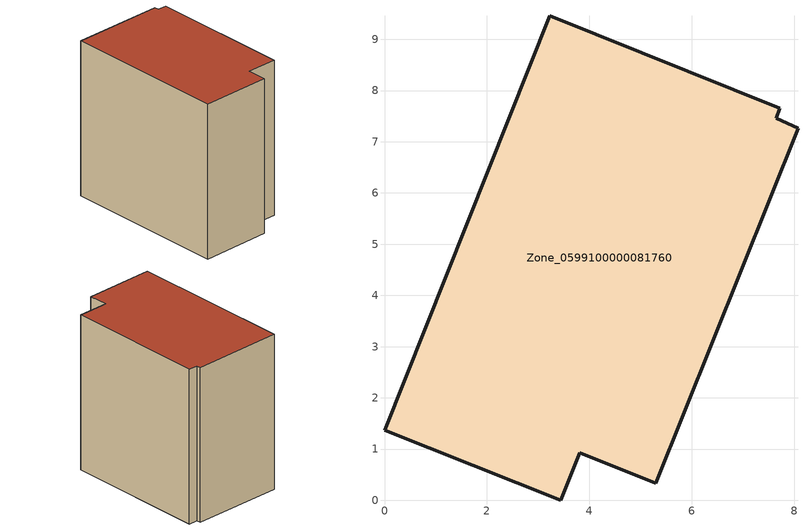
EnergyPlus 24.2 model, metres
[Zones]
Zone_0599100000081760
 floor ground (C_G): 0,1.37 3.23,9.46 7.72,7.66 7.65,7.46 8.07,7.26 5.3,0.33 3.81,0.93 3.44,0 z0
 wall outside (C_F): 3.23,9.46 0,1.37 3.44,0 3.81,0.93 5.3,0.33 8.07,7.26 7.65,7.46 7.72,7.66 3.23,9.46 z0:8.34
 roof outside (C_R): 5.3,0.33 8.07,7.26 7.65,7.46 7.72,7.66 3.23,9.46 0,1.37 3.44,0 3.81,0.93 z8.34
[BUILDING]
Pand.0599100000081760: North Axis=0; Terrain=City; Loads Convergence Tolerance Value=0.04; Temperature Convergence Tolerance Value=0.4; Solar Distribution=FullExterior; Maximum Number of Warmup Days=25; Minimum Number of Warmup Days=1
[Site:Location]
Rotterdam.The.Hague.AP_ZH_NLD Design_Conditions: Latitude=51.96; Longitude=4.45; Time Zone=1; Elevation=-4.5
[SITE:GROUNDTEMPERATURE:BUILDINGSURFACE]
18, 18, 18, 18, 18, 18, 18, 18, 18, 18, 18, 18
[MATERIAL] Thermal Absorptance=0.9; Solar Absorptance=0.7; Visible Absorptance=0.7
Name | Roughness | Thickness | Conductivity | Density | Specific Heat
G.TI.1975-1991 | MediumSmooth | 0.15 | 0.288461 | 540 | 1210
F.TI.1975-1991 | Rough | 0.3 | 0.230769 | 1920 | 840
R.TI.1975-1991 | MediumRough | 0.2 | 0.153846 | 1500 | 1000
[CONSTRUCTION]
C_G: G.TI.1975-1991
C_F: F.TI.1975-1991
C_R: R.TI.1975-1991
[ZONE]
Zone_0599100000081760: Type=1; Multiplier=1; Ceiling Height=Autocalculate; Volume=Autocalculate; Floor Area=autocalculate; Part of Total Floor Area=Yes
[ZONEINFILTRATION:DESIGNFLOWRATE]
Infil_Zone_0599100000081760: Zone or ZoneList or Space or SpaceList=Zone_0599100000081760; Schedule=AlwaysOn; Design Flow Rate Calculation Method=Flow/Area; Flow Rate per Floor Area=0.003; Constant Term Coefficient=1; Temperature Term Coefficient=0; Velocity Term Coefficient=0; Velocity Squared Term Coefficient=0
[HVACTEMPLATE:ZONE:IDEALLOADSAIRSYSTEM]
Zone_0599100000081760: Maximum Heating Supply Air Temperature=50; Minimum Cooling Supply Air Temperature=13; Maximum Heating Supply Air Humidity Ratio=0.0156; Minimum Cooling Supply Air Humidity Ratio=0.0077; Heating Limit=NoLimit; Cooling Limit=NoLimit; Dehumidification Control Type=ConstantSensibleHeatRatio; Cooling Sensible Heat Ratio=0.7; Dehumidification Setpoint=60; Humidification Control Type=None; Humidification Setpoint=30; Outdoor Air Method=None; Outdoor Air Flow Rate per Person=0.00944; Outdoor Air Flow Rate per Zone Floor Area=0; Outdoor Air Flow Rate per Zone=0; Demand Controlled Ventilation Type=None; Outdoor Air Economizer Type=NoEconomizer; Heat Recovery Type=None; Sensible Heat Recovery Effectiveness=0.7; Latent Heat Recovery Effectiveness=0.65
[ZONECONTROL:THERMOSTAT]
ThermostatControl_Zone_0599100000081760: Zone or ZoneList=Zone_0599100000081760; Control Type Schedule=DualSetpointControlType; Control 1=Thermostat_Zone_0599100000081760; Temperature Difference Between Cutout And Setpoint=0
[THERMOSTATSETPOINT:DUALSETPOINT]
Thermostat_Zone_0599100000081760: Heating Setpoint Temperature Schedule=HeatingSetpoint_Zone_0599100000081760; Cooling Setpoint Temperature Schedule=CoolingSetpoint_Zone_0599100000081760
[SCHEDULE:COMPACT]
HeatingSetpoint_Zone_0599100000081760: Through: 12/31, For: AllDays, Until: 24:00, 21
CoolingSetpoint_Zone_0599100000081760: Through: 12/31, For: AllDays, Until: 24:00, 24
DualSetpointControlType: Through: 12/31, For: AllDays, Until: 24:00, 4
AlwaysOn: Through: 12/31, For: AllDays, Until: 24:00, 1
